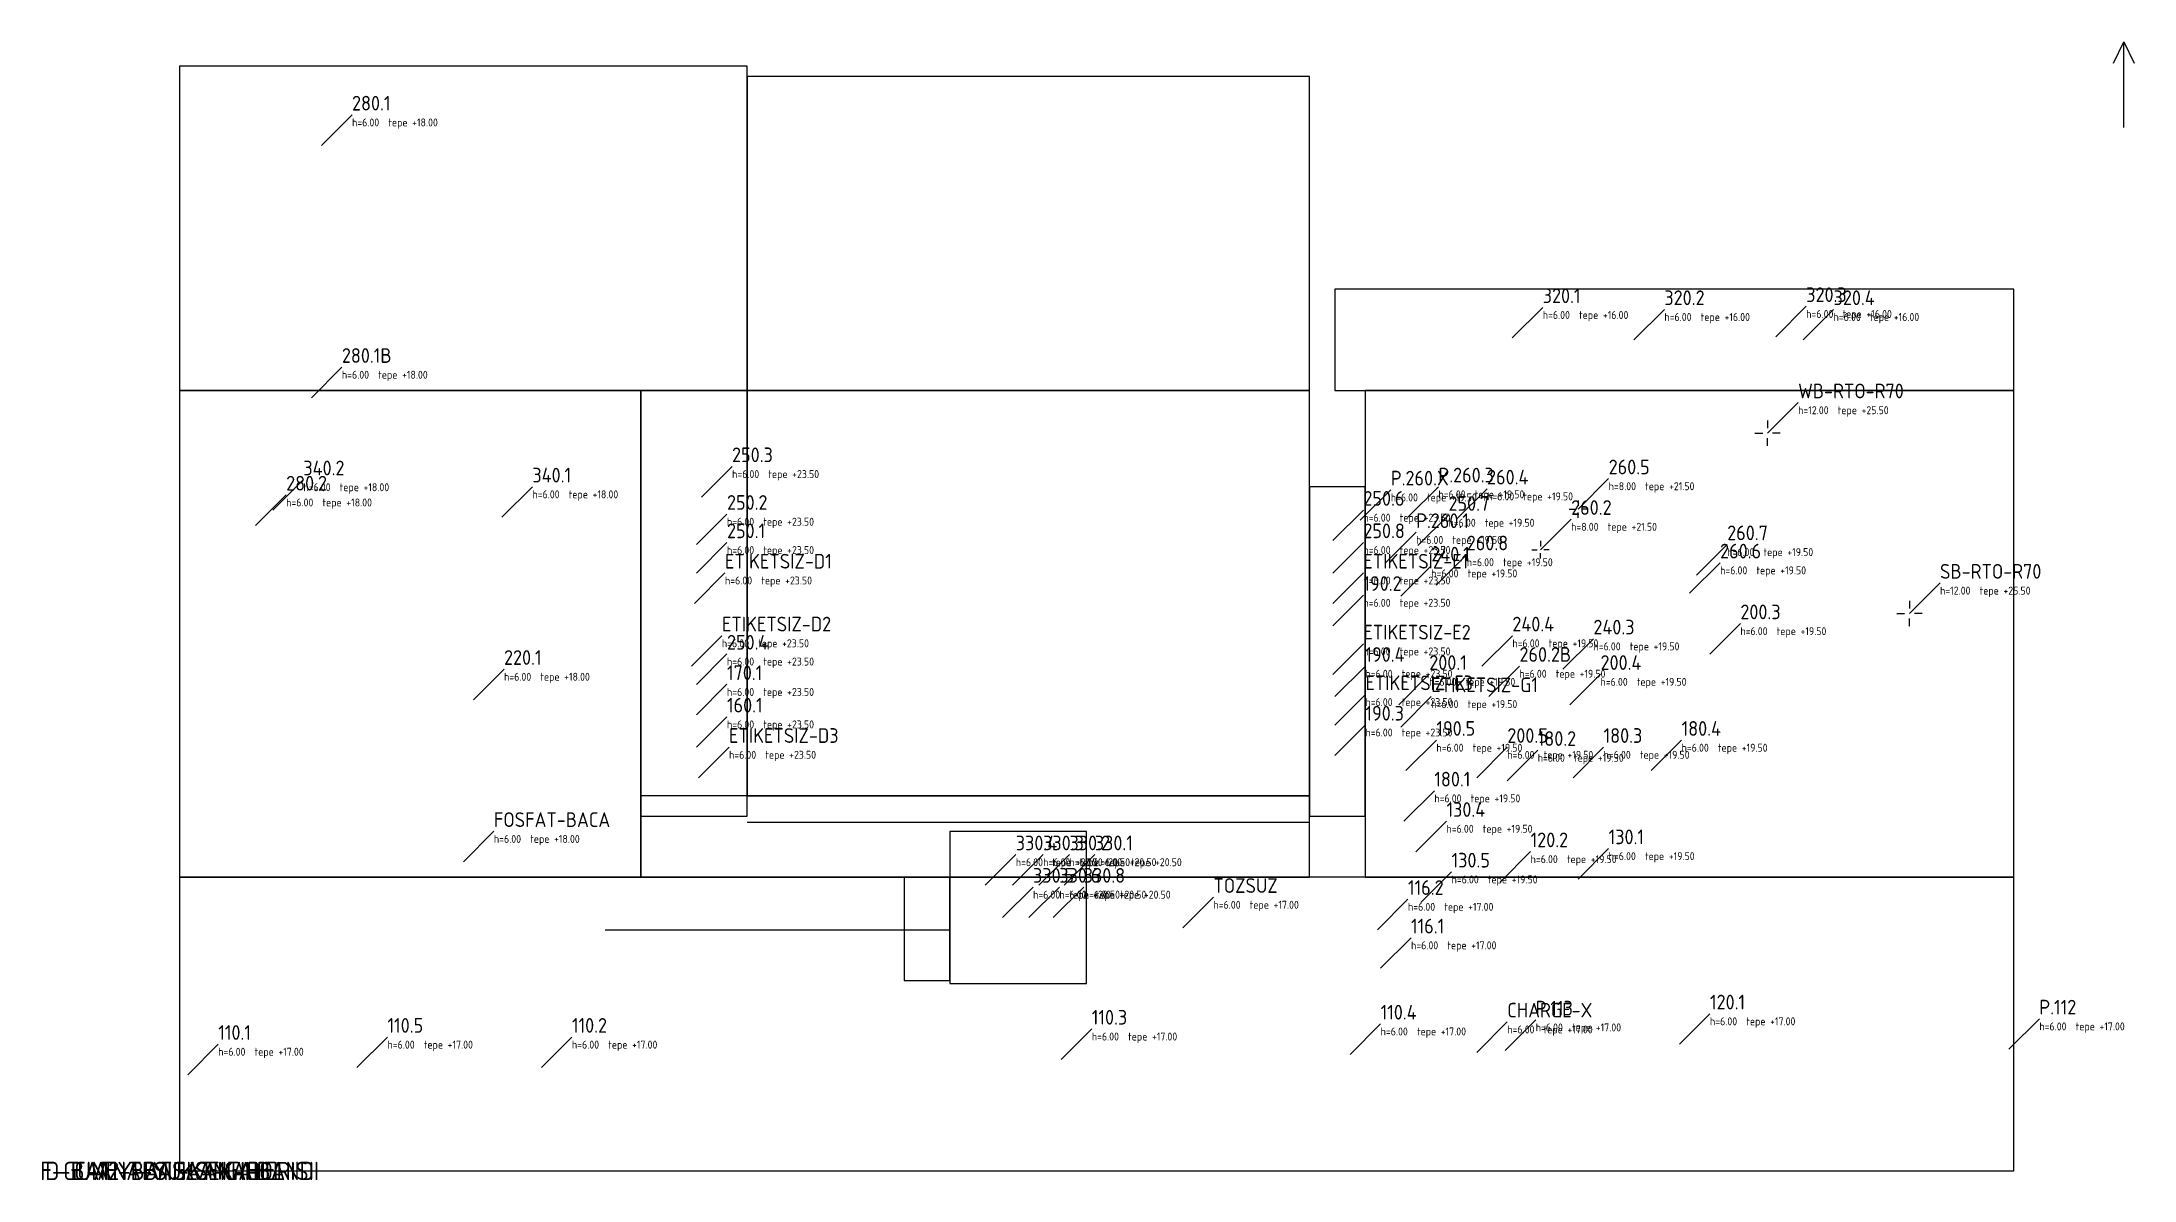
# Model space of a CAD drawing. Header units: millimetres. Extents: x -22529 to 319688, y -1506 to 184668.
import ezdxf
from ezdxf.enums import TextEntityAlignment as Align

# ---------------------------------------------------------------- set-up
doc = ezdxf.new("R2010")
doc.units = ezdxf.units.MM
for name, color, linetype in [('00-SINIR', 8, 'Continuous'), ('01-EKSEN', 8, 'Continuous'), ('13-KORKULUK', 31, 'Continuous'), ('16-KOPRU-BORU-HATTI', 33, 'Continuous'), ('20-BACA-260', 150, 'Continuous'), ('20-BACA-RTO', 1, 'Continuous'), ('30-BACA-KODU', 7, 'Continuous'), ('31-KILAVUZ-CIZGI', 8, 'Continuous')]:
    doc.layers.add(name, color=color, linetype=linetype)
doc.styles.add('ANNOT', font='isocp.shx')

# ---------------------------------------------------------------- blocks, each defined once
blk = doc.blocks.new('BACA_260_D1100_H8000')
at = {"layer": '20-BACA-260'}
for p, q in [((-1430, 0, 180), (-550, 0, 4400)), ((0, 1430, 180), (0, 550, 4400)), ((1430, 0, 180), (550, 0, 4400)), ((0, -1430, 180), (0, -550, 4400))]:
    blk.add_line(p, q, dxfattribs=at)
blk = doc.blocks.new('BACA_RTO_D1600_H12000')
at = {"layer": '20-BACA-RTO'}
for p, q in [((-2080, 0, 180), (-800, 0, 6600)), ((0, 2080, 180), (0, 800, 6600)), ((2080, 0, 180), (800, 0, 6600)), ((0, -2080, 180), (0, -800, 6600))]:
    blk.add_line(p, q, dxfattribs=at)

msp = doc.modelspace()

# ---------------------------------------------------------------- linework, layer by layer
at = {"layer": '00-SINIR'}
for points in [[(0, 127628), (92820, 127628), (92820, 180668), (0, 180668)], [(92820, 127628), (184811, 127628), (184811, 179010), (92820, 179010)], [(188955, 127628), (300008, 127628), (300008, 144202), (188955, 144202)], [(0, 48068), (75416, 48068), (75416, 127628), (0, 127628)], [(75416, 58012), (92820, 58012), (92820, 127628), (75416, 127628)], [(92820, 61328), (184811, 61328), (184811, 127628), (92820, 127628)], [(193928, 48068), (300008, 48068), (300008, 127628), (193928, 127628)], [(184811, 58012), (193928, 58012), (193928, 111881), (184811, 111881)], [(75416, 48068), (184811, 48068), (184811, 61328), (75416, 61328)], [(0, 0), (300008, 0), (300008, 48068), (0, 48068)]]:
    msp.add_lwpolyline(points, close=True, dxfattribs=at)
at = {"layer": '01-EKSEN'}
for points in [[(316328, 181168, 0), (318008, 184668, 0), (319688, 181168, 0)], [(318008, 170668, 0), (318008, 184668, 0)]]:
    msp.add_polyline3d(points, dxfattribs=at)
at = {"layer": '13-KORKULUK'}
for p, q in [((125970, 55526, 14500), (125970, 55526, 15600)), ((125970, 55526, 14500), (125970, 55526, 15600)), ((129167, 55526, 14500), (129167, 55526, 15600)), ((132363, 55526, 14500), (132363, 55526, 15600)), ((135560, 55526, 14500), (135560, 55526, 15600)), ((138756, 55526, 14500), (138756, 55526, 15600)), ((141953, 55526, 14500), (141953, 55526, 15600)), ((145150, 55526, 14500), (145150, 55526, 15600)), ((148346, 55526, 14500), (148346, 55526, 15600)), ((148346, 55526, 14500), (148346, 55526, 15600)), ((125970, 52418, 14500), (125970, 52418, 15600)), ((148346, 52418, 14500), (148346, 52418, 15600)), ((118511, 48068, 14500), (118511, 48068, 15600)), ((118511, 48068, 14500), (118511, 48068, 15600)), ((122241, 48068, 14500), (122241, 48068, 15600)), ((125970, 49311, 14500), (125970, 49311, 15600)), ((125970, 48068, 14500), (125970, 48068, 15600)), ((125970, 48068, 14500), (125970, 48068, 15600)), ((148346, 49311, 14500), (148346, 49311, 15600)), ((118511, 44686, 14500), (118511, 44686, 15600)), ((125970, 46203, 14500), (125970, 46203, 15600)), ((125970, 44686, 14500), (125970, 44686, 15600)), ((148346, 46203, 14500), (148346, 46203, 15600)), ((118511, 41305, 14500), (118511, 41305, 15600)), ((125970, 43095, 14500), (125970, 43095, 15600)), ((125970, 41305, 14500), (125970, 41305, 15600)), ((148346, 43095, 14500), (148346, 43095, 15600)), ((118511, 37924, 14500), (118511, 37924, 15600)), ((125970, 39987, 14500), (125970, 39987, 15600)), ((125970, 37924, 14500), (125970, 37924, 15600)), ((148346, 39987, 14500), (148346, 39987, 15600)), ((118511, 34542, 14500), (118511, 34542, 15600)), ((125970, 36879, 14500), (125970, 36879, 15600)), ((125970, 34542, 14500), (125970, 34542, 15600)), ((148346, 36879, 14500), (148346, 36879, 15600)), ((118511, 31161, 14500), (118511, 31161, 15600)), ((118511, 31161, 14500), (118511, 31161, 15600)), ((122241, 31161, 14500), (122241, 31161, 15600)), ((125970, 33772, 14500), (125970, 33772, 15600)), ((125970, 31161, 14500), (125970, 31161, 15600)), ((125970, 31161, 14500), (125970, 31161, 15600)), ((148346, 33772, 14500), (148346, 33772, 15600)), ((125970, 30664, 14500), (125970, 30664, 15600)), ((125970, 30664, 14500), (125970, 30664, 15600)), ((129167, 30664, 14500), (129167, 30664, 15600)), ((132363, 30664, 14500), (132363, 30664, 15600)), ((135560, 30664, 14500), (135560, 30664, 15600)), ((138756, 30664, 14500), (138756, 30664, 15600)), ((141953, 30664, 14500), (141953, 30664, 15600)), ((145150, 30664, 14500), (145150, 30664, 15600)), ((148346, 30664, 14500), (148346, 30664, 15600)), ((148346, 30664, 14500), (148346, 30664, 15600))]:
    msp.add_line(p, q, dxfattribs=at)
for points in [[(125970, 30664, 15600), (148346, 30664, 15600), (148346, 55526, 15600), (125970, 55526, 15600), (125970, 30664, 15600)], [(125970, 30664, 15050), (148346, 30664, 15050), (148346, 55526, 15050), (125970, 55526, 15050), (125970, 30664, 15050)], [(118511, 31161, 15600), (125970, 31161, 15600), (125970, 48068, 15600), (118511, 48068, 15600), (118511, 31161, 15600)], [(118511, 31161, 15050), (125970, 31161, 15050), (125970, 48068, 15050), (118511, 48068, 15050), (118511, 31161, 15050)]]:
    msp.add_polyline3d(points, dxfattribs=at)
at = {"layer": '16-KOPRU-BORU-HATTI'}
for p, q in [((92820, 57018, 17200), (98953, 57018, 19600)), ((98953, 57018, 17200), (105086, 57018, 19600)), ((105086, 57018, 17200), (111218, 57018, 19600)), ((111218, 57018, 17200), (117351, 57018, 19600)), ((117351, 57018, 17200), (123484, 57018, 19600)), ((123484, 57018, 17200), (129616, 57018, 19600)), ((129616, 57018, 17200), (135749, 57018, 19600)), ((135749, 57018, 17200), (141882, 57018, 19600)), ((141882, 57018, 17200), (148015, 57018, 19600)), ((148015, 57018, 17200), (154148, 57018, 19600)), ((154148, 57018, 17200), (160280, 57018, 19600)), ((160280, 57018, 17200), (166413, 57018, 19600)), ((166413, 57018, 17200), (172546, 57018, 19600)), ((172546, 57018, 17200), (178678, 57018, 19600)), ((178678, 57018, 17200), (184811, 57018, 19600)), ((69615, 39448, 13000), (75877, 39448, 15400)), ((75877, 39448, 13000), (82138, 39448, 15400)), ((82138, 39448, 13000), (88400, 39448, 15400)), ((88400, 39448, 13000), (94662, 39448, 15400)), ((94662, 39448, 13000), (100923, 39448, 15400)), ((100923, 39448, 13000), (107185, 39448, 15400)), ((107185, 39448, 13000), (113447, 39448, 15400)), ((113447, 39448, 13000), (119708, 39448, 15400)), ((119708, 39448, 13000), (125970, 39448, 15400))]:
    msp.add_line(p, q, dxfattribs=at)
at = {"layer": '31-KILAVUZ-CIZGI'}
for points in [[(23205, 167739, 18000), (23205, 167739, 20500), (28205, 172739, 20500)], [(217961, 136246, 16000), (217961, 136246, 18500), (222961, 141246, 18500)], [(237851, 135915, 16000), (237851, 135915, 18500), (242851, 140915, 18500)], [(261056, 136412, 16000), (261056, 136412, 18500), (266056, 141412, 18500)], [(265532, 135915, 16000), (265532, 135915, 18500), (270532, 140915, 18500)], [(21548, 126467, 18000), (21548, 126467, 20500), (26548, 131467, 20500)], [(259730, 120666, 25500), (259730, 120666, 28000), (264730, 125666, 28000)], [(15249, 108069, 18000), (15249, 108069, 20500), (20249, 113069, 20500)], [(85361, 110224, 23500), (85361, 110224, 26000), (90361, 115224, 26000)], [(228735, 108235, 21500), (228735, 108235, 24000), (233735, 113235, 24000)], [(12431, 105583, 18000), (12431, 105583, 20500), (17431, 110583, 20500)], [(52708, 106909, 18000), (52708, 106909, 20500), (57708, 111909, 20500)], [(193099, 106412, 19500), (193099, 106412, 22000), (198099, 111412, 22000)], [(200889, 106909, 19500), (200889, 106909, 22000), (205889, 111909, 22000)], [(208845, 106577, 19500), (208845, 106577, 22000), (213845, 111577, 22000)], [(84532, 102434, 23500), (84532, 102434, 26000), (89532, 107434, 26000)], [(188624, 103096, 23500), (188624, 103096, 26000), (193624, 108096, 26000)], [(202546, 102268, 19500), (202546, 102268, 22000), (207546, 107268, 22000)], [(222602, 101605, 21500), (222602, 101605, 24000), (227602, 106605, 24000)], [(84532, 97792, 23500), (84532, 97792, 26000), (89532, 102792, 26000)], [(188624, 97792, 23500), (188624, 97792, 26000), (193624, 102792, 26000)], [(197242, 99450, 19500), (197242, 99450, 22000), (202242, 104450, 22000)], [(205530, 95804, 19500), (205530, 95804, 22000), (210530, 100804, 22000)], [(246968, 94478, 19500), (246968, 94478, 22000), (251968, 99478, 22000)], [(248128, 97461, 19500), (248128, 97461, 22000), (253128, 102461, 22000)], [(84201, 92820, 23500), (84201, 92820, 26000), (89201, 97820, 26000)], [(188624, 92820, 23500), (188624, 92820, 26000), (193624, 97820, 26000)], [(199729, 93980, 19500), (199729, 93980, 22000), (204729, 98980, 22000)], [(282935, 91163, 25500), (282935, 91163, 28000), (287935, 96163, 28000)], [(188624, 89174, 23500), (188624, 89174, 26000), (193624, 94174, 26000)], [(250282, 84532, 19500), (250282, 84532, 22000), (255282, 89532, 22000)], [(83704, 82544, 23500), (83704, 82544, 26000), (88704, 87544, 26000)], [(188624, 81218, 23500), (188624, 81218, 26000), (193624, 86218, 26000)], [(212989, 82544, 19500), (212989, 82544, 22000), (217989, 87544, 22000)], [(226249, 82046, 19500), (226249, 82046, 22000), (231249, 87046, 22000)], [(84532, 79560, 23500), (84532, 79560, 26000), (89532, 84560, 26000)], [(188955, 77571, 23500), (188955, 77571, 26000), (193955, 82571, 26000)], [(214149, 77571, 19500), (214149, 77571, 22000), (219149, 82571, 22000)], [(48068, 77074, 18000), (48068, 77074, 20500), (53068, 82074, 20500)], [(84532, 74588, 23500), (84532, 74588, 26000), (89532, 79588, 26000)], [(199397, 76245, 19500), (199397, 76245, 22000), (204397, 81245, 22000)], [(227409, 76245, 19500), (227409, 76245, 22000), (232409, 81245, 22000)], [(188955, 72930, 23500), (188955, 72930, 26000), (193955, 77930, 26000)], [(199729, 72598, 19500), (199729, 72598, 22000), (204729, 77598, 22000)], [(84532, 69284, 23500), (84532, 69284, 26000), (89532, 74284, 26000)], [(188955, 67958, 23500), (188955, 67958, 26000), (193955, 72958, 26000)], [(84864, 64311, 23500), (84864, 64311, 26000), (89864, 69311, 26000)], [(200558, 65471, 19500), (200558, 65471, 22000), (205558, 70471, 22000)], [(212160, 64311, 19500), (212160, 64311, 22000), (217160, 69311, 22000)], [(217132, 63814, 19500), (217132, 63814, 22000), (222132, 68814, 22000)], [(227906, 64311, 19500), (227906, 64311, 22000), (232906, 69311, 22000)], [(240669, 65471, 19500), (240669, 65471, 22000), (245669, 70471, 22000)], [(200226, 57184, 19500), (200226, 57184, 22000), (205226, 62184, 22000)], [(46410, 50554, 18000), (46410, 50554, 20500), (51410, 55554, 20500)], [(202215, 52211, 19500), (202215, 52211, 22000), (207215, 57211, 22000)], [(131771, 46742, 20500), (131771, 46742, 23000), (136771, 51742, 23000)], [(136246, 46742, 20500), (136246, 46742, 23000), (141246, 51742, 23000)], [(140556, 46742, 20500), (140556, 46742, 23000), (145556, 51742, 23000)], [(144700, 46742, 20500), (144700, 46742, 23000), (149700, 51742, 23000)], [(215972, 47239, 19500), (215972, 47239, 22000), (220972, 52239, 22000)], [(228735, 47736, 19500), (228735, 47736, 22000), (233735, 52736, 22000)], [(203044, 43924, 19500), (203044, 43924, 22000), (208044, 48924, 22000)], [(134589, 41438, 20500), (134589, 41438, 23000), (139589, 46438, 23000)], [(138898, 41438, 20500), (138898, 41438, 23000), (143898, 46438, 23000)], [(142876, 41438, 20500), (142876, 41438, 23000), (147876, 46438, 23000)], [(164092, 39780, 17000), (164092, 39780, 19500), (169092, 44780, 19500)], [(195916, 39448, 17000), (195916, 39448, 19500), (200916, 44448, 19500)], [(196414, 33150, 17000), (196414, 33150, 19500), (201414, 38150, 19500)], [(191441, 19061, 17000), (191441, 19061, 19500), (196441, 24061, 19500)], [(212160, 19393, 17000), (212160, 19393, 19500), (217160, 24393, 19500)], [(216801, 19724, 17000), (216801, 19724, 19500), (221801, 24724, 19500)], [(245310, 20719, 17000), (245310, 20719, 19500), (250310, 25719, 19500)], [(299179, 19890, 17000), (299179, 19890, 19500), (304179, 24890, 19500)], [(1326, 15746, 17000), (1326, 15746, 19500), (6326, 20746, 19500)], [(29006, 16906, 17000), (29006, 16906, 19500), (34006, 21906, 19500)], [(59173, 16906, 17000), (59173, 16906, 19500), (64173, 21906, 19500)], [(144202, 18232, 17000), (144202, 18232, 19500), (149202, 23232, 19500)]]:
    msp.add_polyline3d(points, dxfattribs=at)

# ---------------------------------------------------------------- block references
at = {"layer": '20-BACA-260'}
for p in [(228735, 108235, 13500), (222602, 101605, 13500)]:
    msp.add_blockref('BACA_260_D1100_H8000', p, dxfattribs=at)
at = {"layer": '20-BACA-RTO'}
for p in [(259730, 120666, 13500), (282935, 91163, 13500)]:
    msp.add_blockref('BACA_RTO_D1600_H12000', p, dxfattribs=at)

# ---------------------------------------------------------------- texts
at = {"layer": '30-BACA-KODU', "color": 170, "style": 'ANNOT'}
for s, p in [('280.1', (28205, 173439, 20500)), ('280.1B', (26548, 132167, 20500)), ('280.2', (17431, 111283, 20500))]:
    msp.add_text(s, height=2400, dxfattribs=at).set_placement(p)
at = {"layer": '30-BACA-KODU', "color": 8, "style": 'ANNOT'}
for s, p in [('h=6.00  tepe +18.00', (28205, 170839, 20500)), ('h=6.00  tepe +16.00', (222961, 139346, 18500)), ('h=6.00  tepe +16.00', (242851, 139015, 18500)), ('h=6.00  tepe +16.00', (266056, 139512, 18500)), ('h=6.00  tepe +16.00', (270532, 139015, 18500)), ('h=6.00  tepe +18.00', (26548, 129567, 20500)), ('h=12.00  tepe +25.50', (264730, 123766, 28000)), ('h=6.00  tepe +23.50', (90361, 113324, 26000)), ('h=6.00  tepe +18.00', (17431, 108683, 20500)), ('h=6.00  tepe +18.00', (20249, 111169, 20500)), ('h=6.00  tepe +18.00', (57708, 110009, 20500)), ('h=6.00  tepe +19.50', (198099, 109512, 22000)), ('h=6.00  tepe +19.50', (205889, 110009, 22000)), ('h=6.00  tepe +19.50', (213845, 109677, 22000)), ('h=8.00  tepe +21.50', (233735, 111335, 24000)), ('h=6.00  tepe +23.50', (89532, 105534, 26000)), ('h=6.00  tepe +23.50', (193624, 106196, 26000)), ('h=6.00  tepe +19.50', (207546, 105368, 22000)), ('h=6.00  tepe +19.50', (202242, 102550, 22000)), ('h=8.00  tepe +21.50', (227602, 104705, 24000)), ('h=6.00  tepe +23.50', (89532, 100892, 26000)), ('h=6.00  tepe +23.50', (193624, 100892, 26000)), ('h=6.00  tepe +19.50', (210530, 98904, 22000)), ('h=6.00  tepe +19.50', (253128, 100561, 22000)), ('h=6.00  tepe +23.50', (89201, 95920, 26000)), ('h=6.00  tepe +23.50', (193624, 95920, 26000)), ('h=6.00  tepe +19.50', (204729, 97080, 22000)), ('h=6.00  tepe +19.50', (251968, 97578, 22000)), ('h=6.00  tepe +23.50', (193624, 92274, 26000)), ('h=12.00  tepe +25.50', (287935, 94263, 28000)), ('h=6.00  tepe +23.50', (88704, 85644, 26000)), ('h=6.00  tepe +23.50', (193624, 84318, 26000)), ('h=6.00  tepe +19.50', (217989, 85644, 22000)), ('h=6.00  tepe +19.50', (231249, 85146, 22000)), ('h=6.00  tepe +19.50', (255282, 87632, 22000)), ('h=6.00  tepe +23.50', (89532, 82660, 26000)), ('h=6.00  tepe +18.00', (53068, 80174, 20500)), ('h=6.00  tepe +23.50', (89532, 77688, 26000)), ('h=6.00  tepe +23.50', (193955, 80671, 26000)), ('h=6.00  tepe +19.50', (204397, 79345, 22000)), ('h=6.00  tepe +19.50', (219149, 80671, 22000)), ('h=6.00  tepe +19.50', (232409, 79345, 22000)), ('h=6.00  tepe +23.50', (193955, 76030, 26000)), ('h=6.00  tepe +19.50', (204729, 75698, 22000)), ('h=6.00  tepe +23.50', (89532, 72384, 26000)), ('h=6.00  tepe +23.50', (193955, 71058, 26000)), ('h=6.00  tepe +23.50', (89864, 67411, 26000)), ('h=6.00  tepe +19.50', (205558, 68571, 22000)), ('h=6.00  tepe +19.50', (217160, 67411, 22000)), ('h=6.00  tepe +19.50', (232906, 67411, 22000)), ('h=6.00  tepe +19.50', (245669, 68571, 22000)), ('h=6.00  tepe +19.50', (222132, 66914, 22000)), ('h=6.00  tepe +19.50', (205226, 60284, 22000)), ('h=6.00  tepe +18.00', (51410, 53654, 20500)), ('h=6.00  tepe +19.50', (207215, 55311, 22000)), ('h=6.00  tepe +19.50', (220972, 50339, 22000)), ('h=6.00  tepe +19.50', (233735, 50836, 22000)), ('h=6.00  tepe +20.50', (136771, 49842, 23000)), ('h=6.00  tepe +20.50', (141246, 49842, 23000)), ('h=6.00  tepe +20.50', (145556, 49842, 23000)), ('h=6.00  tepe +20.50', (149700, 49842, 23000)), ('h=6.00  tepe +19.50', (208044, 47024, 22000)), ('h=6.00  tepe +20.50', (139589, 44538, 23000)), ('h=6.00  tepe +20.50', (143898, 44538, 23000)), ('h=6.00  tepe +20.50', (147876, 44538, 23000)), ('h=6.00  tepe +17.00', (169092, 42880, 19500)), ('h=6.00  tepe +17.00', (200916, 42548, 19500)), ('h=6.00  tepe +17.00', (201414, 36250, 19500)), ('h=6.00  tepe +17.00', (221801, 22824, 19500)), ('h=6.00  tepe +17.00', (250310, 23819, 19500)), ('h=6.00  tepe +17.00', (304179, 22990, 19500)), ('h=6.00  tepe +17.00', (34006, 20006, 19500)), ('h=6.00  tepe +17.00', (64173, 20006, 19500)), ('h=6.00  tepe +17.00', (149202, 21332, 19500)), ('h=6.00  tepe +17.00', (196441, 22161, 19500)), ('h=6.00  tepe +17.00', (217160, 22493, 19500)), ('h=6.00  tepe +17.00', (6326, 18846, 19500))]:
    msp.add_text(s, height=1300, dxfattribs=at).set_placement(p)
at = {"layer": '30-BACA-KODU', "color": 190, "style": 'ANNOT'}
for s, p in [('320.1', (222961, 141946, 18500)), ('320.2', (242851, 141615, 18500)), ('320.3', (266056, 142112, 18500)), ('320.4', (270532, 141615, 18500))]:
    msp.add_text(s, height=2400, dxfattribs=at).set_placement(p)
at = {"layer": '30-BACA-KODU', "color": 1, "style": 'ANNOT'}
for s, p in [('WB-RTO-R70', (264730, 126366, 28000)), ('SB-RTO-R70', (287935, 96863, 28000)), ('110.5', (34006, 22606, 19500)), ('110.2', (64173, 22606, 19500)), ('110.3', (149202, 23932, 19500)), ('110.4', (196441, 24761, 19500)), ('110.1', (6326, 21446, 19500))]:
    msp.add_text(s, height=2400, dxfattribs=at).set_placement(p)
at = {"layer": '30-BACA-KODU', "color": 130, "style": 'ANNOT'}
for s, p in [('250.3', (90361, 115924, 26000)), ('250.2', (89532, 108134, 26000)), ('250.6', (193624, 108796, 26000)), ('250.7', (207546, 107968, 22000)), ('250.1', (89532, 103492, 26000)), ('250.8', (193624, 103492, 26000)), ('250.4', (89532, 85260, 26000))]:
    msp.add_text(s, height=2400, dxfattribs=at).set_placement(p)
at = {"layer": '30-BACA-KODU', "color": 230, "style": 'ANNOT'}
for s, p in [('340.2', (20249, 113769, 20500)), ('340.1', (57708, 112609, 20500))]:
    msp.add_text(s, height=2400, dxfattribs=at).set_placement(p)
at = {"layer": '30-BACA-KODU', "color": 92, "style": 'ANNOT'}
for s, p in [('P.260.X', (198099, 112112, 22000)), ('P.260.3', (205889, 112609, 22000)), ('P.260.1', (202242, 105150, 22000)), ('P.113', (221801, 25424, 19500)), ('P.112', (304179, 25590, 19500))]:
    msp.add_text(s, height=2400, dxfattribs=at).set_placement(p)
at = {"layer": '30-BACA-KODU', "color": 150, "style": 'ANNOT'}
for s, p in [('260.4', (213845, 112277, 22000)), ('260.5', (233735, 113935, 24000)), ('260.2', (227602, 107305, 24000)), ('260.8', (210530, 101504, 22000)), ('260.7', (253128, 103161, 22000)), ('260.6', (251968, 100178, 22000)), ('260.2B', (219149, 83271, 22000))]:
    msp.add_text(s, height=2400, dxfattribs=at).set_placement(p)
at = {"layer": '30-BACA-KODU', "color": 22, "style": 'ANNOT'}
for s, p in [('ETIKETSIZ-D1', (89201, 98520, 26000)), ('ETIKETSIZ-E1', (193624, 98520, 26000)), ('ETIKETSIZ-D2', (88704, 88244, 26000)), ('ETIKETSIZ-E2', (193624, 86918, 26000)), ('ETIKETSIZ-E3', (193955, 78630, 26000)), ('ETIKETSIZ-G1', (204729, 78298, 22000)), ('ETIKETSIZ-D3', (89864, 70011, 26000))]:
    msp.add_text(s, height=2400, dxfattribs=at).set_placement(p)
at = {"layer": '30-BACA-KODU', "color": 110, "style": 'ANNOT'}
for s, p in [('240.1', (204729, 99680, 22000)), ('240.4', (217989, 88244, 22000)), ('240.3', (231249, 87746, 22000))]:
    msp.add_text(s, height=2400, dxfattribs=at).set_placement(p)
at = {"layer": '30-BACA-KODU', "color": 50, "style": 'ANNOT'}
for s, p in [('190.2', (193624, 94874, 26000)), ('190.4', (193955, 83271, 26000)), ('190.3', (193955, 73658, 26000)), ('190.5', (205558, 71171, 22000))]:
    msp.add_text(s, height=2400, dxfattribs=at).set_placement(p)
at = {"layer": '30-BACA-KODU', "color": 70, "style": 'ANNOT'}
for s, p in [('200.3', (255282, 90232, 22000)), ('200.1', (204397, 81945, 22000)), ('200.4', (232409, 81945, 22000)), ('200.5', (217160, 70011, 22000))]:
    msp.add_text(s, height=2400, dxfattribs=at).set_placement(p)
at = {"layer": '30-BACA-KODU', "color": 90, "style": 'ANNOT'}
msp.add_text('220.1', height=2400, dxfattribs=at).set_placement((53068, 82774, 20500))
at = {"layer": '30-BACA-KODU', "color": 30, "style": 'ANNOT'}
msp.add_text('170.1', height=2400, dxfattribs=at).set_placement((89532, 80288, 26000))
at = {"layer": '30-BACA-KODU', "color": 6, "style": 'ANNOT'}
msp.add_text('160.1', height=2400, dxfattribs=at).set_placement((89532, 74984, 26000))
at = {"layer": '30-BACA-KODU', "color": 40, "style": 'ANNOT'}
for s, p in [('180.2', (222132, 69514, 22000)), ('180.3', (232906, 70011, 22000)), ('180.4', (245669, 71171, 22000)), ('180.1', (205226, 62884, 22000))]:
    msp.add_text(s, height=2400, dxfattribs=at).set_placement(p)
at = {"layer": '30-BACA-KODU', "color": 12, "style": 'ANNOT'}
for s, p in [('FOSFAT-BACA', (51410, 56254, 20500)), ('TOZSUZ', (169092, 45480, 19500)), ('CHARGE-X', (217160, 25093, 19500))]:
    msp.add_text(s, height=2400, dxfattribs=at).set_placement(p)
at = {"layer": '30-BACA-KODU', "color": 5, "style": 'ANNOT'}
for s, p in [('130.4', (207215, 57911, 22000)), ('130.1', (233735, 53436, 22000)), ('130.5', (208044, 49624, 22000))]:
    msp.add_text(s, height=2400, dxfattribs=at).set_placement(p)
at = {"layer": '30-BACA-KODU', "color": 210, "style": 'ANNOT'}
for s, p in [('330.4', (136771, 52442, 23000)), ('330.3', (141246, 52442, 23000)), ('330.2', (145556, 52442, 23000)), ('330.1', (149700, 52442, 23000)), ('330.5', (139589, 47138, 23000)), ('330.6', (143898, 47138, 23000)), ('330.8', (147876, 47138, 23000))]:
    msp.add_text(s, height=2400, dxfattribs=at).set_placement(p)
at = {"layer": '30-BACA-KODU', "color": 4, "style": 'ANNOT'}
for s, p in [('120.2', (220972, 52939, 22000)), ('120.1', (250310, 26419, 19500))]:
    msp.add_text(s, height=2400, dxfattribs=at).set_placement(p)
at = {"layer": '30-BACA-KODU', "color": 3, "style": 'ANNOT'}
for s, p in [('116.2', (200916, 45148, 19500)), ('116.1', (201414, 38850, 19500))]:
    msp.add_text(s, height=2400, dxfattribs=at).set_placement(p)
at = {"layer": '30-BACA-KODU', "color": 8, "style": 'ANNOT'}
for s, p in [('F-GUNEY-BAGLANTI-BANDI', (0, 0, 15200)), ('D-BATI-TESISAT-GALERISI', (0, 0, 17700)), ('C-ANA-YUKSEK-HOL', (0, 0, 16700)), ('A2-BATI-KANADI', (0, 0, 12200))]:
    msp.add_text(s, height=3000, dxfattribs=at).set_placement(p, align=Align.MIDDLE_CENTER)

doc.saveas('drawing.dxf')
